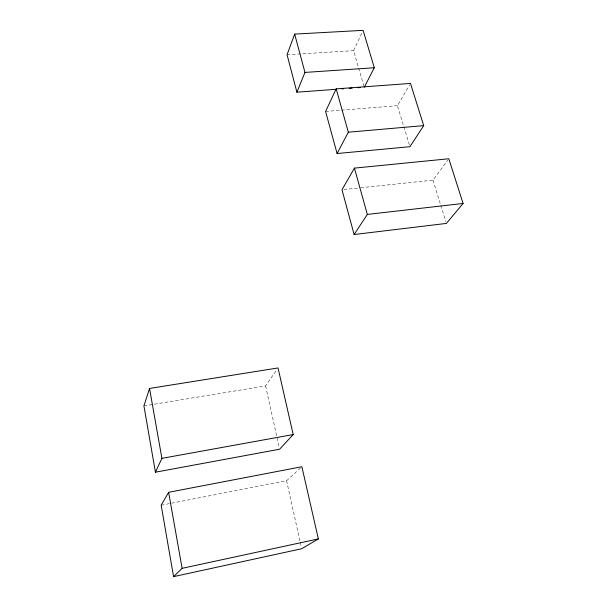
<?xml version="1.0" encoding="UTF-8"?>
<svg xmlns="http://www.w3.org/2000/svg" width="607" height="607" viewBox="0 0 607 607"><rect width="100%" height="100%" fill="white"/><g stroke="black" fill="none" stroke-linecap="round" stroke-linejoin="round"><path stroke-width="0.46" stroke-dasharray="3.04 2.28" d="M364.003 86.353L353.57 50.669L362.311 32.042M409.384 144.914L397.441 105.671L409.566 85.026M143.92 405.924L265.585 385.915L276.989 369.451M360.74 187.768L432.981 180.142L447.723 160.233M161.166 505.221L286.58 480.714L300.488 467.997M343.858 189.551L359.807 187.867M325.587 111.43L340.519 110.239M341.453 110.163L397.441 105.671M287.058 54.751L353.57 50.669M432.981 180.142L440.523 204.483M440.796 205.386L445.826 221.616M265.585 385.915L279.197 447.382M286.58 480.714L300.017 541.391M300.222 542.309L301.239 546.907"/><path stroke-width="0.91" d="M149.534 388.442L143.92 405.924L155.43 472.2L279.607 449.218L293.189 434.551L278.021 367.948L149.534 388.442L161.91 458.353L155.43 472.2M364.268 87.249L374.299 67.756L363.107 30.35L294.661 34.106L287.058 54.751L296.899 92.188L336.195 89.305M296.899 92.188L304.957 72.423L294.661 34.106M336.195 88.872L325.587 111.43L337.082 153.541L409.93 146.697L423.701 125.626L410.499 83.432L336.195 88.872L348.335 132.212L337.082 153.541M354.427 168.116L341.984 189.756L354.116 234.53L446.388 223.414L463.08 203.459L448.816 158.761L354.427 168.116L367.326 214.423L354.116 234.53M168.632 492.307L161.166 505.221L173.572 576.65L301.649 548.743L318.356 538.91L301.876 466.73L168.632 492.307L182.108 568.334L173.572 576.65M182.108 568.334L318.356 538.91M161.91 458.353L293.189 434.551M367.326 214.423L463.08 203.459M348.335 132.212L423.701 125.626M341.809 88.895L343.683 88.759M349.298 88.341L352.106 88.136M357.72 87.727L360.528 87.522M304.957 72.423L374.299 67.756"/></g></svg>
